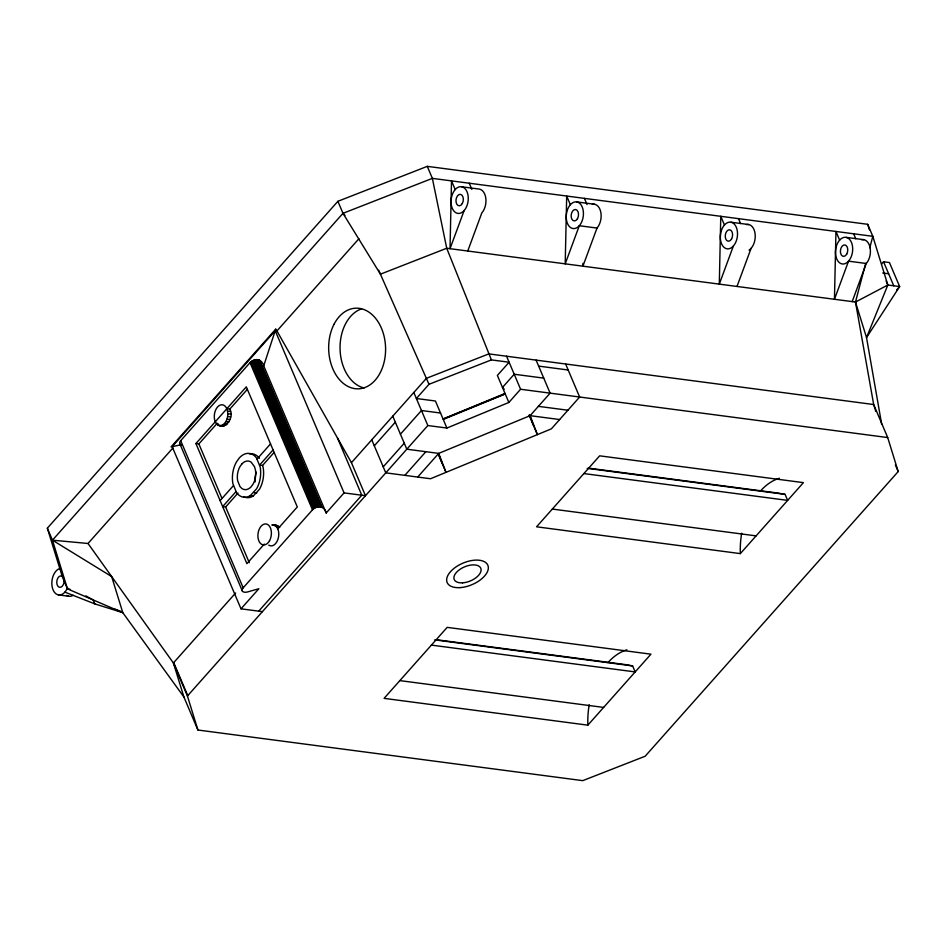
<?xml version="1.0" encoding="UTF-8"?>
<svg xmlns="http://www.w3.org/2000/svg" width="947" height="947" viewBox="0 0 947 947"><rect width="100%" height="100%" fill="white"/><g stroke="black" fill="none" stroke-linecap="round" stroke-linejoin="round"><path stroke-width="1.42" d="M582.985 263.266L582.914 266.178L597.012 228.061A13.447 8.499 -82.5 0 0 600.812 212.27A13.447 8.499 -82.5 0 0 592.36 204.303M219.42 425.712C227.162 425.44 229.221 414.75 226.818 408.761A10.571 6.676 -82.5 0 0 217.526 407.009A10.571 6.676 -82.5 0 0 215.253 421.77C222.249 433.714 235.554 418.491 229.778 409.151L247.309 389.418M875.774 411.329L873.679 404.523L855.484 302.046L865.653 263.467M869.796 247.747L872.814 236.312L867.712 224.309L427.275 166.352L337.89 201.309L47.35 528.177L62.372 576.865L67.474 588.88L122.802 612.685L183.896 696.98L197.911 730.019L582.748 780.648L645.156 756.239L898.194 471.57L887.706 437.561L873.679 404.523L488.841 353.894L426.434 378.303L351.444 462.669L365.471 495.707L344.057 492.89L326.182 513.002C324.75 505.816 316.582 505.106 312.498 509.829L243.178 587.827A6.108 3.232 -23 0 0 242.728 591.496A6.108 3.232 -23 0 0 247.818 591.887L258.886 588.714L241 608.826L172.165 446.653L275.222 330.704L276.938 330.941L351.444 462.669M326.182 513.002L263.716 365.838L275.719 329.177L276.938 330.941L358.913 238.715M464.125 210.577L450.026 248.694L451.518 180.877L455.199 189.554M467.747 251.026L481.834 212.909A13.447 8.499 -82.5 0 0 485.882 198.763A13.447 8.499 -82.5 0 0 479.431 189.104L461.71 186.772A13.447 8.499 -82.5 0 0 451.388 205.345A13.447 8.499 -82.5 0 0 465.877 208.08A13.447 8.499 -82.5 0 0 461.71 186.772M733.38 246.007L719.294 284.124L720.774 216.307L724.455 224.984M737.003 286.456L751.101 248.339M852.182 301.608L866.268 263.491A13.447 8.499 -82.5 0 0 870.08 247.7A13.447 8.499 -82.5 0 0 861.628 239.733M69.924 589.2L67.474 588.88L52.452 540.181L342.98 213.324L432.365 178.367L872.814 236.312L887.836 285.011L866.529 337.558L881.645 424.102M275.719 329.177L171.111 446.866L180.723 444.853M47.35 528.177L52.452 540.181L88.024 543.483L172.91 447.978M180.261 444.332A6.108 3.232 -23 0 1 180.699 440.675L250.032 362.665C254.423 358.025 261.869 358.416 263.716 365.838M264.308 544.087L246.895 563.666L195.911 443.539L246.303 386.838L297.299 506.965L277.814 528.888A10.571 6.676 -82.5 0 1 276.915 541.696A10.571 6.676 -82.5 0 1 268.77 545.164M195.911 443.539L198.858 443.93L217.242 423.25M220.13 500.596L233.447 485.61M257.087 459.023L270.534 443.894M235.981 491.647L222.675 506.609L225.635 507L237.981 493.103M273.079 449.908L259.62 465.048L262.568 465.439L274.109 452.453M235.625 592.976L173.396 662.971L183.896 696.98M374.302 445.824L395.337 422.161M508.859 402.463L497.376 375.426L509.119 362.228L491.398 359.896L428.991 384.304L416.372 398.498L435.419 401.007L446.889 428.044L508.859 402.463L520.59 389.253L887.706 437.561M400.439 434.176L421.462 410.513L440.521 413.022M383.227 466.847L404.262 443.184M258.72 611.158L361.778 495.222L337.475 437.964M197.911 730.019L187.423 696.009L427.843 425.534L446.889 428.044M404.831 475.358L425.866 451.695M417.686 477.051L438.71 453.388L530.107 415.662L550.124 393.147L536.097 360.109M881.586 263.976L883.551 261.763L889.446 262.544L899.65 286.574L866.529 337.558L855.484 302.046L446.724 248.256L380.434 274.18L342.98 213.324L337.89 201.309M896.702 289.877L899.65 286.574L887.836 285.011L855.484 302.046M587.85 725.165L650.944 654.176L447.173 627.364L384.08 698.353L587.85 725.165A65.331 41.289 -82.5 0 1 589.188 704.757M740.329 553.616L803.423 482.639L599.652 455.827L536.558 526.804L740.329 553.616A65.331 41.289 -82.5 0 1 741.667 533.208M250.257 495.672L256.578 488.782A22.101 13.968 -82.5 0 0 260.176 467.001L256.483 457.946A22.101 13.968 -82.5 0 0 239.402 457.839L236.49 461.887A22.101 13.968 -82.5 0 0 232.891 483.668L236.584 492.724A22.101 13.968 -82.5 0 0 250.257 495.672L253.204 496.062L259.537 489.173A22.101 13.968 -82.5 0 0 263.124 467.38L262.568 465.439M505.023 393.455L443.066 419.024L505.011 393.988L444.344 419.012M273.636 524.958L271.884 524.993L276.595 525.348L279.661 527.361L276.702 526.97L273.636 524.958L276.595 525.348M576.877 201.936A13.447 8.499 -82.5 0 1 581.044 223.232A13.447 8.499 -82.5 0 1 566.566 220.497A13.447 8.499 -82.5 0 1 576.877 201.936L594.598 204.268M730.966 222.214A13.447 8.499 -82.5 0 1 735.132 243.509A13.447 8.499 -82.5 0 1 720.655 240.775A13.447 8.499 -82.5 0 1 730.966 222.214L748.686 224.534M846.144 237.366A13.447 8.499 -82.5 0 1 850.299 258.661A13.447 8.499 -82.5 0 1 835.822 255.927A13.447 8.499 -82.5 0 1 846.144 237.366L863.853 239.698M597.012 228.061L579.292 225.729L565.205 263.846L566.685 196.041L570.366 204.706M866.268 263.491L848.548 261.159L834.461 299.276L835.952 231.47L839.634 240.136M882.734 272.996L888.641 273.778M538.642 366.11L568.176 370.005M543.744 378.125L514.209 374.243L502.478 387.441L504.218 389.264M538.381 406.346L567.916 410.229M559.641 419.545L530.107 415.662L537.399 434.626L529.184 415.319M226.818 408.761L229.778 409.151M227.529 411.116L230.488 411.507M227.801 413.756L230.748 414.147M227.6 416.502L230.559 416.893M226.96 419.166L229.92 419.557M589.235 468.22L778.339 493.103L785.099 494.37L787.644 500.383L583.885 473.571M587.187 468.339L785.099 494.37M225.919 421.557L228.866 421.948M224.546 423.522L227.493 423.913M216.354 423.688L218.319 423.948M222.924 424.931L225.883 425.321M217.774 425.025L219.751 425.286M221.184 425.677L224.131 426.055M552.338 509.06L756.097 535.872M253.843 492.57L256.803 492.949M275.281 525.632L278.24 526.023M241 608.826L262.414 611.644M436.756 639.758L625.86 664.64L632.62 665.919L635.165 671.92L431.406 645.108M434.72 639.876L632.62 665.919M58.394 594.905L68.729 596.255M399.859 680.609L603.618 707.421M64.905 592.124L94.807 603.89L122.802 612.685L111.663 576.569L52.452 540.181M115.037 609.146L121.891 611.845M85.798 595.888L93.114 599.913L94.807 603.89M342.98 213.324L344.968 215.419M88.024 543.483L173.396 662.971L187.423 696.009M276.702 526.97L277.814 528.888M378.67 270.203L428.991 384.304M438.875 455.625L446.001 472.352L438.71 453.388L406.808 449.198L392.78 416.159M883.551 261.763L893.743 285.793M886.143 281.01L887.836 285.011M853.661 233.802L855.768 238.751M895.389 464.953L898.194 471.57M738.494 218.639L740.601 223.599M584.406 198.373L587.033 204.564M565.631 363.991L579.647 397.03L551.355 428.861L430.53 478.744L385.772 472.849L371.757 439.822M469.238 183.209L471.866 189.412M427.275 166.352L432.365 178.367L446.724 248.256L491.398 359.896M506.562 356.226L520.59 389.253M413.815 392.496L427.843 425.534M275.222 330.704L344.057 492.89M259.62 360.262L322.087 507.426M259.052 359.907L321.518 507.071M258.33 359.671L320.796 506.834M257.477 359.564L319.944 506.716M256.53 359.576L318.997 506.728M255.524 359.706L317.991 506.87M254.483 359.967L316.949 507.13M253.453 360.345L315.919 507.509M252.458 360.819L314.925 507.983M251.535 361.375L314.002 508.539M250.718 362.003L313.185 509.166M250.032 362.665L312.498 509.829M198.858 443.93L221.929 498.276M225.635 507L249.274 562.696M180.699 440.675L243.178 587.827M179.883 443.871L242.349 591.035M173.727 662.604L187.755 695.643M529.397 414.786L533.552 425.617M439.041 455.223L442.154 463.355M867.712 224.309L869.429 229.872M181.528 444.948A6.108 3.232 -23 0 1 180.83 444.699M255.181 481.928A14.406 9.103 -82.5 0 1 256.246 472.127M249.416 453.909A22.101 13.968 -82.5 0 1 259.431 458.324M253.204 496.062A22.101 13.968 -82.5 0 1 243.568 496.666M607.927 662.64A65.331 41.289 -82.5 0 1 626.902 649.831M760.394 491.102A65.331 41.289 -82.5 0 1 779.381 478.282M73.179 595.272A13.447 8.499 -82.5 0 1 66.633 595.403M67.604 587.637A13.447 8.499 -82.5 0 1 52.89 589.425A13.447 8.499 -82.5 0 1 60.265 568.366M63.603 578.061A5.765 3.646 -82.5 0 1 60.845 587.199A5.765 3.646 -82.5 0 1 56.95 580.44A5.765 3.646 -82.5 0 1 62.999 577.019M364.086 387.986A40.354 28.327 88.9 0 1 340.068 349.419A40.354 28.327 88.9 0 1 361.624 308.864M746.449 224.581A13.447 8.499 -82.5 0 1 755.15 234.205A13.447 8.499 -82.5 0 1 749.041 250.126M241.887 463.923L239.982 466.563A14.406 9.103 -82.5 0 0 237.638 480.768L240.041 486.675L241.959 488.557A14.406 9.103 -82.5 0 0 251.18 486.734L253.086 484.106A14.406 9.103 -82.5 0 0 255.43 469.901L254.494 466.646L251.109 462.112A14.406 9.103 -82.5 0 0 241.887 463.923M269.528 540.725A10.571 6.676 -82.5 0 0 266.261 523.987A10.571 6.676 -82.5 0 0 258.152 538.571A10.571 6.676 -82.5 0 0 269.528 540.725M462.538 582.843A14.406 7.612 -23 0 0 480.946 568.756A14.406 7.612 -23 0 0 459.023 570.035A14.406 7.612 -23 0 0 462.538 582.843M459.899 587.625A22.101 11.672 -23 0 0 488.119 566.022A22.101 11.672 -23 0 0 454.501 567.999A22.101 11.672 -23 0 0 459.899 587.625M334.054 324.217A40.354 28.469 88.4 0 0 354.225 388.542A40.354 28.469 88.4 0 0 383.109 332.728A40.354 28.469 88.4 0 0 334.054 324.217M462.325 203.498A5.765 3.646 -82.5 0 0 460.538 194.372A5.765 3.646 -82.5 0 0 456.111 202.327A5.765 3.646 -82.5 0 0 462.325 203.498M577.492 218.65A5.765 3.646 -82.5 0 0 575.705 209.524A5.765 3.646 -82.5 0 0 571.29 217.479A5.765 3.646 -82.5 0 0 577.492 218.65M731.581 238.928A5.765 3.646 -82.5 0 0 729.794 229.801A5.765 3.646 -82.5 0 0 725.378 237.756A5.765 3.646 -82.5 0 0 731.581 238.928M846.748 254.08A5.765 3.646 -82.5 0 0 844.973 244.953A5.765 3.646 -82.5 0 0 840.545 252.908A5.765 3.646 -82.5 0 0 846.748 254.08"/></g></svg>
